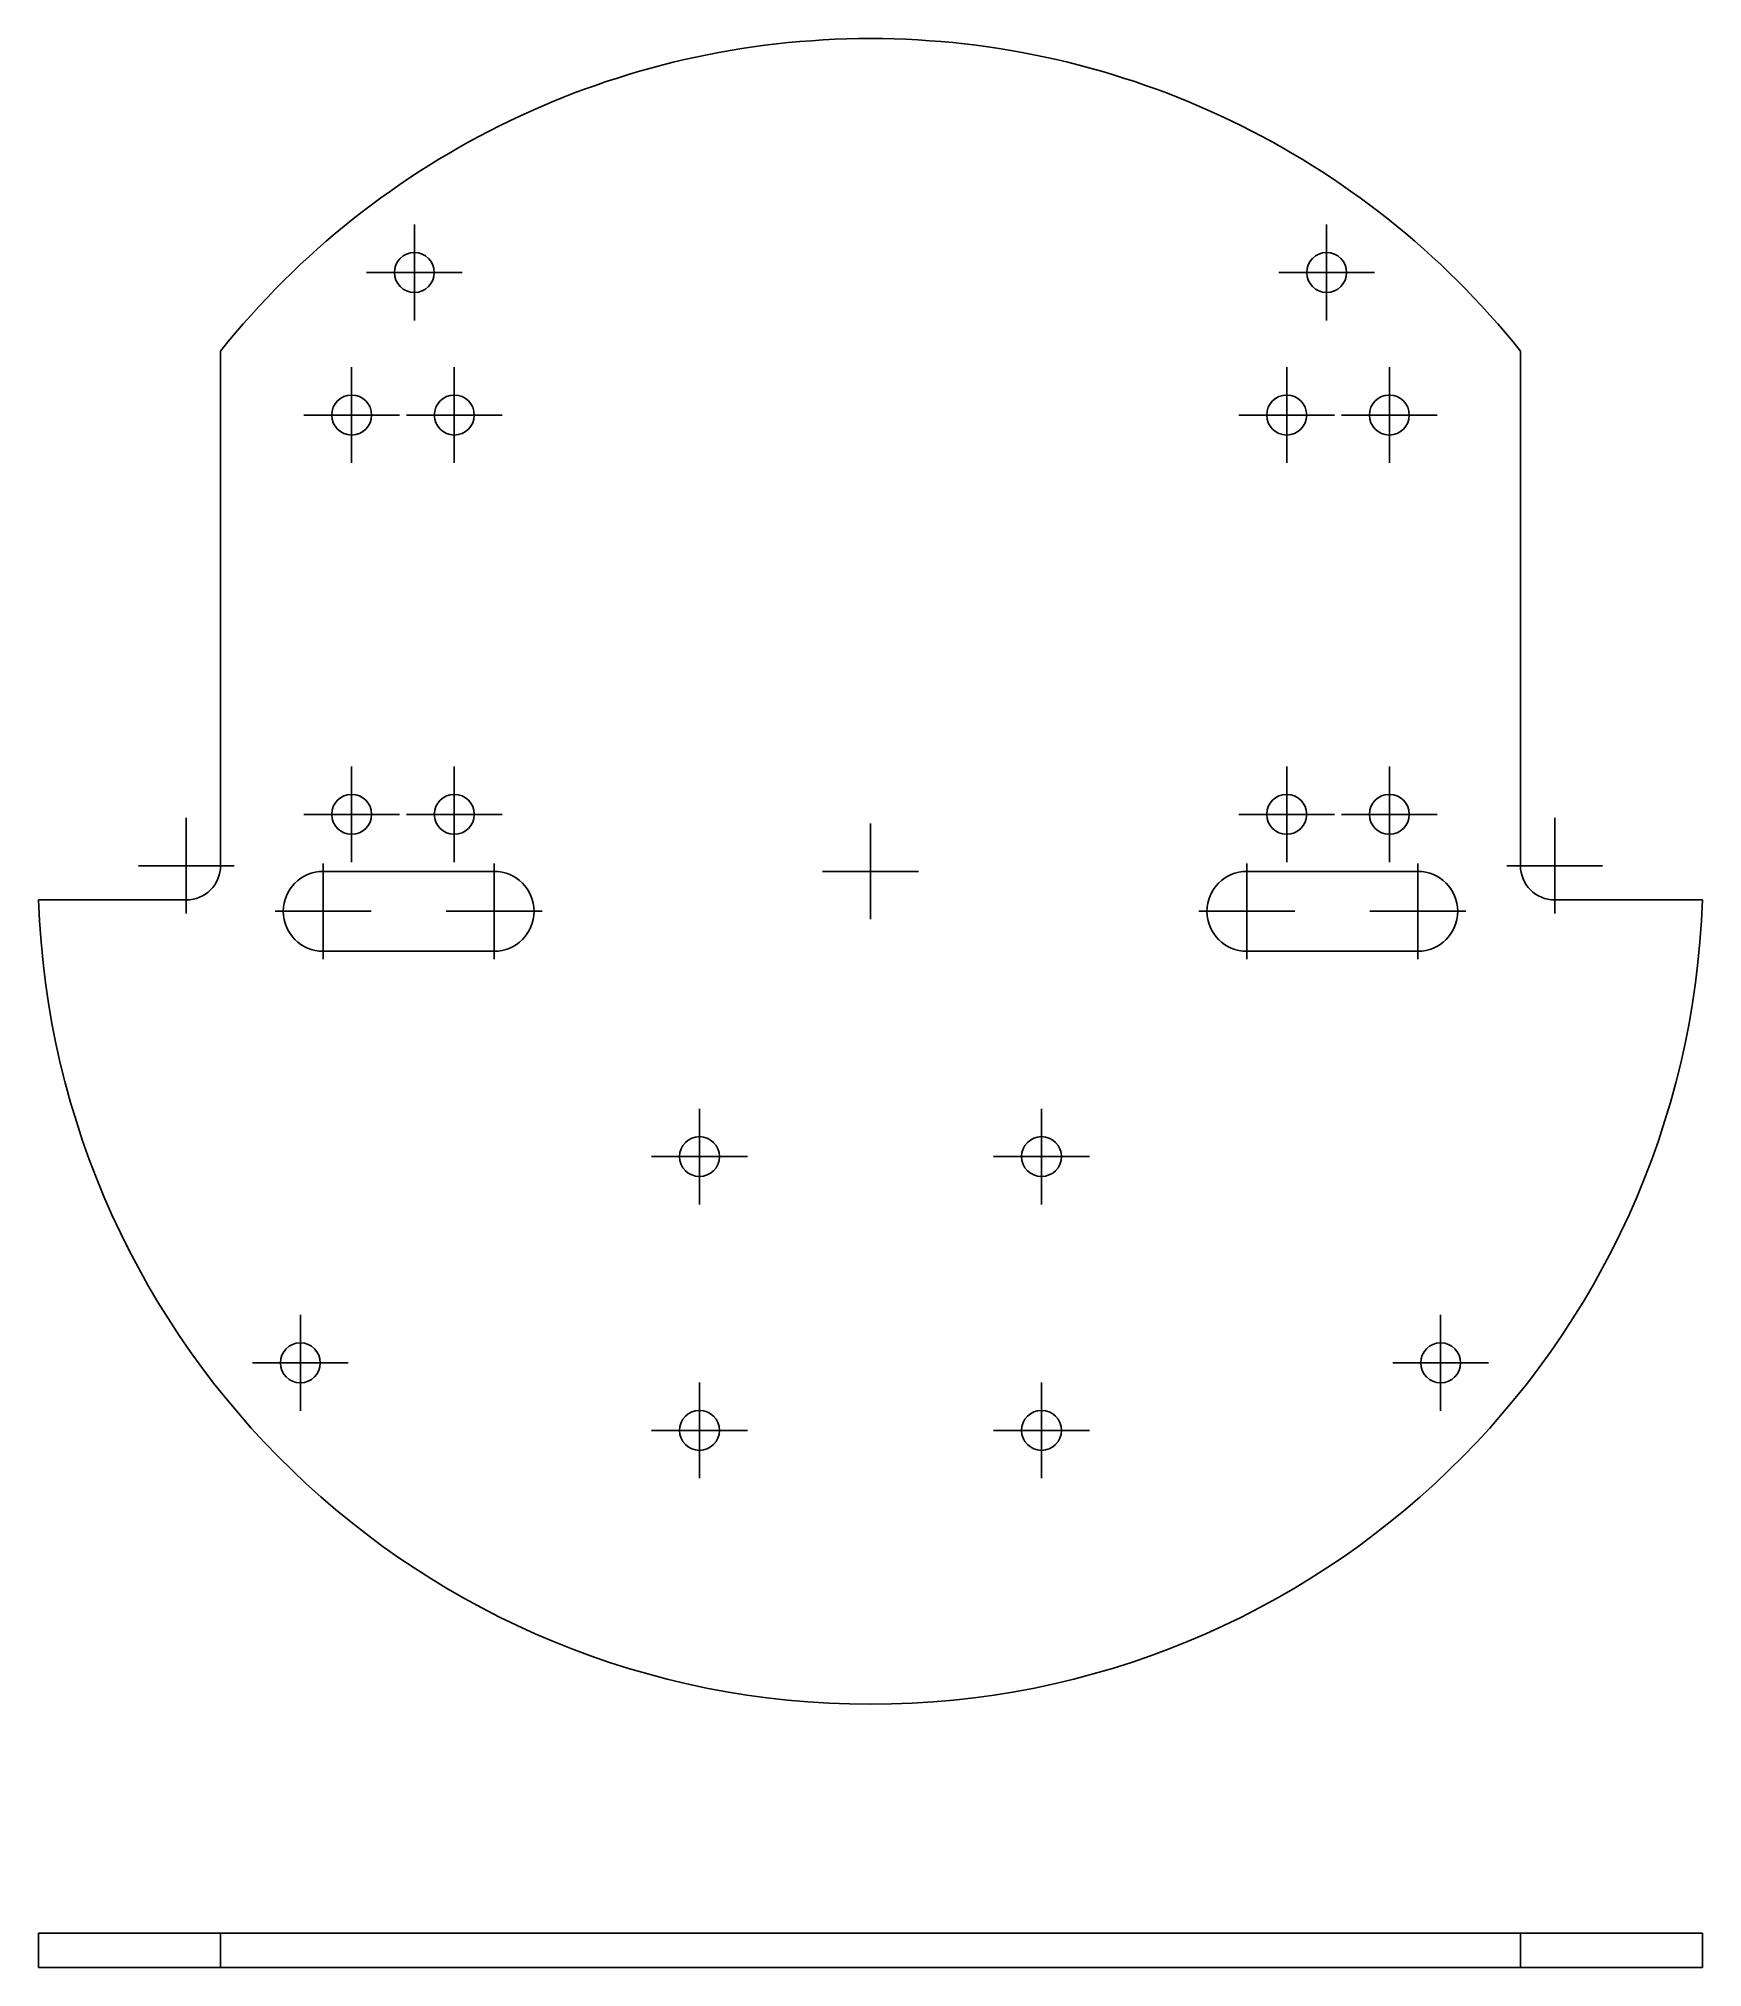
# Model space of a CAD drawing. Extents: x 206 to 620, y -285 to 195.
import ezdxf

# ---------------------------------------------------------------- set-up
doc = ezdxf.new("R2010")
doc.units = 0
doc.layers.get('0').update_dxf_attribs({"linetype": 'CONTINUOUS'})

msp = doc.modelspace()

# ---------------------------------------------------------------- linework, layer by layer
at = {"color": 7}
for points in [[(299.511496, 124.735404), (299.511496, 148.546428)], [(526.28315, 124.735404), (526.28315, 148.546428)], [(311.417008, 136.640916), (287.605984, 136.640916)], [(538.188661, 136.640916), (514.377638, 136.640916)], [(251.32252, 117.108223), (251.32252, -10.754139), (251.32252, -10.754139)], [(251.32252, -10.754139), (251.32252, 117.108223)], [(574.472126, -10.754139), (574.472126, 117.108223)], [(574.472126, -10.754139), (574.472126, 117.108223)], [(283.920945, 89.308853), (283.920945, 113.119877)], [(309.432756, 89.308853), (309.432756, 113.119877)], [(516.36189, 89.308853), (516.36189, 113.119877)], [(541.873701, 89.308853), (541.873701, 113.119877)], [(295.826457, 101.214365), (272.015433, 101.214365)], [(321.338268, 101.214365), (297.527244, 101.214365)], [(528.267402, 101.214365), (504.456378, 101.214365)], [(553.779213, 101.214365), (529.968189, 101.214365)], [(283.920945, -9.903745), (283.920945, 13.907278)], [(309.432756, -9.903745), (309.432756, 13.907278)], [(516.36189, -9.903745), (516.36189, 13.907278)], [(541.873701, -9.903745), (541.873701, 13.907278)], [(242.819433, -22.659651), (242.819433, 1.151373)], [(295.826457, 2.001767), (272.015433, 2.001767)], [(321.338268, 2.001767), (297.527244, 2.001767)], [(528.267402, 2.001767), (504.456378, 2.001767)], [(553.779213, 2.001767), (529.968189, 2.001767)], [(582.976063, -22.659651), (582.976063, 1.151373)], [(412.897323, -24.076974), (412.897323, -0.26595)], [(254.724945, -10.754139), (230.913921, -10.754139)], [(276.834331, -12.171462), (319.354016, -12.171462)], [(276.834331, -12.171462), (319.354016, -12.171462)], [(276.835181, -33.998233), (276.835181, -10.18721)], [(319.354016, -33.998233), (319.354016, -10.18721)], [(424.802835, -12.171462), (400.991811, -12.171462)], [(506.44063, -33.998233), (506.44063, -10.18721)], [(506.44063, -12.171462), (548.960315, -12.171462)], [(506.44063, -12.171462), (548.960315, -12.171462)], [(548.960315, -33.998233), (548.960315, -10.18721)], [(594.881575, -10.754139), (571.070551, -10.754139)], [(242.818583, -19.258076), (206.089512, -19.258076)], [(206.089512, -19.258076), (242.818583, -19.258076)], [(288.740693, -22.092722), (264.929669, -22.092722)], [(331.259528, -22.092722), (307.448504, -22.092722)], [(518.346142, -22.092722), (494.535118, -22.092722)], [(560.865827, -22.092722), (537.054803, -22.092722)], [(619.705134, -19.258076), (582.976063, -19.258076)], [(619.705134, -19.258076), (582.976063, -19.258076)], [(319.354016, -32.013982), (276.834331, -32.013982)], [(276.834331, -32.013982), (319.354016, -32.013982)], [(548.960315, -32.013982), (506.44063, -32.013982)], [(506.44063, -32.013982), (548.960315, -32.013982)], [(370.377638, -94.943399), (370.377638, -71.132375)], [(455.417008, -94.943399), (455.417008, -71.132375)], [(382.28315, -83.037887), (358.472126, -83.037887)], [(467.32252, -83.037887), (443.511496, -83.037887)], [(271.16589, -146.196627), (271.16589, -122.385604)], [(554.629606, -146.196627), (554.629606, -122.385604)], [(283.071402, -134.291115), (259.260378, -134.291115)], [(566.535118, -134.291115), (542.724094, -134.291115)], [(370.377638, -162.974895), (370.377638, -139.163871)], [(455.417008, -162.974895), (455.417008, -139.163871)], [(382.28315, -151.069383), (358.472126, -151.069383)], [(467.32252, -151.069383), (443.511496, -151.069383)], [(242.818583, -284.507493), (206.089512, -284.507493), (206.089512, -276.003556), (242.818583, -276.003556)], [(242.818583, -284.507493), (206.089512, -284.507493), (206.089512, -276.003556), (242.818583, -276.003556)], [(206.089512, -276.003556), (206.089512, -284.507493)], [(206.089512, -276.003556), (242.818583, -276.003556)], [(619.705134, -276.003556), (619.705134, -284.507493), (582.976063, -284.507493), (582.023906, -284.507493), (581.083654, -284.507493), (580.167496, -284.507493), (579.286205, -284.507493), (578.451685, -284.507493), (577.673858, -284.507493), (576.962929, -284.507493), (576.327402, -284.507493), (575.775496, -284.507493), (575.314299, -284.507493), (574.94948, -284.507493), (574.685291, -284.507493), (574.525701, -284.507493), (574.472126, -284.507493), (574.472126, -284.507493), (556.648157, -284.507493), (536.472, -284.507493), (514.274457, -284.507493), (490.418079, -284.507493), (465.293197, -284.507493), (439.311402, -284.507493), (412.897323, -284.507493), (386.483244, -284.507493), (360.501449, -284.507493), (335.376567, -284.507493), (311.520189, -284.507493), (289.322646, -284.507493), (269.146488, -284.507493), (251.32252, -284.507493)], [(251.32252, -276.003556), (251.32252, -276.003556), (269.146488, -276.003556), (289.322646, -276.003556), (311.520189, -276.003556), (335.376567, -276.003556), (360.501449, -276.003556), (386.483244, -276.003556), (412.897323, -276.003556), (439.311402, -276.003556), (465.293197, -276.003556), (490.418079, -276.003556), (514.274457, -276.003556), (536.472, -276.003556), (556.648157, -276.003556), (574.472126, -276.003556), (574.472126, -276.003556)], [(251.32252, -276.003556), (251.32252, -284.507493)], [(251.32252, -276.003556), (269.146488, -276.003556), (289.322646, -276.003556), (311.520189, -276.003556), (335.376567, -276.003556), (360.501449, -276.003556), (386.483244, -276.003556), (412.897323, -276.003556), (439.311402, -276.003556), (465.293197, -276.003556), (490.418079, -276.003556), (514.274457, -276.003556), (536.472, -276.003556), (556.648157, -276.003556), (574.472126, -276.003556)], [(251.32252, -276.003556), (251.32252, -284.507493)], [(619.705134, -276.003556), (619.705134, -284.507493), (582.976063, -284.507493), (582.023906, -284.507493), (581.083654, -284.507493), (580.167496, -284.507493), (579.286205, -284.507493), (578.451685, -284.507493), (577.673858, -284.507493), (576.962929, -284.507493), (576.327402, -284.507493), (575.775496, -284.507493), (575.314299, -284.507493), (574.94948, -284.507493), (574.685291, -284.507493), (574.525701, -284.507493), (574.472126, -284.507493), (574.472126, -284.507493), (574.472126, -276.003556), (574.472126, -276.003556)], [(574.472126, -276.003556), (574.472126, -284.507493)], [(582.976063, -276.003556), (619.705134, -276.003556)], [(582.976063, -276.003556), (619.705134, -276.003556)], [(619.705134, -276.003556), (582.976063, -276.003556)], [(619.705134, -276.003556), (619.705134, -284.507493)], [(206.089512, -284.507493), (242.818583, -284.507493)], [(251.32252, -284.507493), (269.146488, -284.507493), (289.322646, -284.507493), (311.520189, -284.507493), (335.376567, -284.507493), (360.501449, -284.507493), (386.483244, -284.507493), (412.897323, -284.507493), (439.311402, -284.507493), (465.293197, -284.507493), (490.418079, -284.507493), (514.274457, -284.507493), (536.472, -284.507493), (556.648157, -284.507493), (574.472126, -284.507493)], [(582.976063, -284.507493), (582.023906, -284.507493), (581.083654, -284.507493), (580.167496, -284.507493), (579.286205, -284.507493), (578.451685, -284.507493), (577.673858, -284.507493), (576.962929, -284.507493), (576.327402, -284.507493), (575.775496, -284.507493), (575.314299, -284.507493), (574.94948, -284.507493), (574.685291, -284.507493), (574.525701, -284.507493), (574.472126, -284.507493)], [(619.705134, -284.507493), (582.976063, -284.507493)]]:
    msp.add_lwpolyline(points, dxfattribs=at)
msp.add_lwpolyline([(251.32252, -276.003556), (269.146488, -276.003556), (289.322646, -276.003556), (311.520189, -276.003556), (335.376567, -276.003556), (360.501449, -276.003556), (386.483244, -276.003556), (412.897323, -276.003556), (439.311402, -276.003556), (465.293197, -276.003556), (490.418079, -276.003556), (514.274457, -276.003556), (536.472, -276.003556), (556.648157, -276.003556), (574.472126, -276.003556), (574.472126, -276.003556), (574.472126, -284.507493), (556.648157, -284.507493), (536.472, -284.507493), (514.274457, -284.507493), (490.418079, -284.507493), (465.293197, -284.507493), (439.311402, -284.507493), (412.897323, -284.507493), (386.483244, -284.507493), (360.501449, -284.507493), (335.376567, -284.507493), (311.520189, -284.507493), (289.322646, -284.507493), (269.146488, -284.507493), (251.32252, -284.507493)], close=True, dxfattribs=at)
for points in [[(412.897323, 194.757672), (350.041039, 194.757672), (290.592283, 166.187845), (251.32252, 117.108223)], [(251.32252, 117.108223), (290.592283, 166.187845), (350.041039, 194.757672), (412.897323, 194.757672)], [(574.472126, 117.108223), (535.202362, 166.187845), (475.753606, 194.757672), (412.897323, 194.757672)], [(412.897323, 194.757672), (475.753606, 194.757672), (535.202362, 166.187845), (574.472126, 117.108223)], [(294.550866, 136.640633), (294.550866, 139.380318), (296.771811, 141.601263), (299.511496, 141.601263)], [(294.550866, 136.640633), (294.550866, 139.380318), (296.771811, 141.601263), (299.511496, 141.601263)], [(299.511496, 141.601263), (302.251181, 141.601263), (304.472126, 139.380318), (304.472126, 136.640633)], [(299.511496, 141.601263), (302.251181, 141.601263), (304.472126, 139.380318), (304.472126, 136.640633)], [(521.32252, 136.640633), (521.32252, 139.380318), (523.543465, 141.601263), (526.28315, 141.601263)], [(521.32252, 136.640633), (521.32252, 139.380318), (523.543465, 141.601263), (526.28315, 141.601263)], [(526.28315, 141.601263), (529.022835, 141.601263), (531.24378, 139.380318), (531.24378, 136.640633)], [(526.28315, 141.601263), (529.022835, 141.601263), (531.24378, 139.380318), (531.24378, 136.640633)], [(299.511496, 131.680003), (296.771811, 131.680003), (294.550866, 133.900948), (294.550866, 136.640633)], [(299.511496, 131.680003), (296.771811, 131.680003), (294.550866, 133.900948), (294.550866, 136.640633)], [(304.472126, 136.640633), (304.472126, 133.900948), (302.251181, 131.680003), (299.511496, 131.680003)], [(304.472126, 136.640633), (304.472126, 133.900948), (302.251181, 131.680003), (299.511496, 131.680003)], [(526.28315, 131.680003), (523.543465, 131.680003), (521.32252, 133.900948), (521.32252, 136.640633)], [(526.28315, 131.680003), (523.543465, 131.680003), (521.32252, 133.900948), (521.32252, 136.640633)], [(531.24378, 136.640633), (531.24378, 133.900948), (529.022835, 131.680003), (526.28315, 131.680003)], [(531.24378, 136.640633), (531.24378, 133.900948), (529.022835, 131.680003), (526.28315, 131.680003)], [(278.960315, 101.214365), (278.960315, 103.95405), (281.18126, 106.174995), (283.920945, 106.174995)], [(278.960315, 101.214365), (278.960315, 103.95405), (281.18126, 106.174995), (283.920945, 106.174995)], [(283.920945, 106.174995), (286.66063, 106.174995), (288.881575, 103.95405), (288.881575, 101.214365)], [(283.920945, 106.174995), (286.66063, 106.174995), (288.881575, 103.95405), (288.881575, 101.214365)], [(304.472126, 101.214365), (304.472126, 103.95405), (306.693071, 106.174995), (309.432756, 106.174995)], [(304.472126, 101.214365), (304.472126, 103.95405), (306.693071, 106.174995), (309.432756, 106.174995)], [(309.432756, 106.174995), (312.172441, 106.174995), (314.393386, 103.95405), (314.393386, 101.214365)], [(309.432756, 106.174995), (312.172441, 106.174995), (314.393386, 103.95405), (314.393386, 101.214365)], [(511.40126, 101.214365), (511.40126, 103.95405), (513.622205, 106.174995), (516.36189, 106.174995)], [(511.40126, 101.214365), (511.40126, 103.95405), (513.622205, 106.174995), (516.36189, 106.174995)], [(516.36189, 106.174995), (519.101575, 106.174995), (521.32252, 103.95405), (521.32252, 101.214365)], [(516.36189, 106.174995), (519.101575, 106.174995), (521.32252, 103.95405), (521.32252, 101.214365)], [(536.913071, 101.214365), (536.913071, 103.95405), (539.134016, 106.174995), (541.873701, 106.174995)], [(536.913071, 101.214365), (536.913071, 103.95405), (539.134016, 106.174995), (541.873701, 106.174995)], [(541.873701, 106.174995), (544.613386, 106.174995), (546.834331, 103.95405), (546.834331, 101.214365)], [(541.873701, 106.174995), (544.613386, 106.174995), (546.834331, 103.95405), (546.834331, 101.214365)], [(283.920945, 96.253735), (281.18126, 96.253735), (278.960315, 98.47468), (278.960315, 101.214365)], [(283.920945, 96.253735), (281.18126, 96.253735), (278.960315, 98.47468), (278.960315, 101.214365)], [(288.881575, 101.214365), (288.881575, 98.47468), (286.66063, 96.253735), (283.920945, 96.253735)], [(288.881575, 101.214365), (288.881575, 98.47468), (286.66063, 96.253735), (283.920945, 96.253735)], [(309.432756, 96.253735), (306.693071, 96.253735), (304.472126, 98.47468), (304.472126, 101.214365)], [(309.432756, 96.253735), (306.693071, 96.253735), (304.472126, 98.47468), (304.472126, 101.214365)], [(314.393386, 101.214365), (314.393386, 98.47468), (312.172441, 96.253735), (309.432756, 96.253735)], [(314.393386, 101.214365), (314.393386, 98.47468), (312.172441, 96.253735), (309.432756, 96.253735)], [(516.36189, 96.253735), (513.622205, 96.253735), (511.40126, 98.47468), (511.40126, 101.214365)], [(516.36189, 96.253735), (513.622205, 96.253735), (511.40126, 98.47468), (511.40126, 101.214365)], [(521.32252, 101.214365), (521.32252, 98.47468), (519.101575, 96.253735), (516.36189, 96.253735)], [(521.32252, 101.214365), (521.32252, 98.47468), (519.101575, 96.253735), (516.36189, 96.253735)], [(541.873701, 96.253735), (539.134016, 96.253735), (536.913071, 98.47468), (536.913071, 101.214365)], [(541.873701, 96.253735), (539.134016, 96.253735), (536.913071, 98.47468), (536.913071, 101.214365)], [(546.834331, 101.214365), (546.834331, 98.47468), (544.613386, 96.253735), (541.873701, 96.253735)], [(546.834331, 101.214365), (546.834331, 98.47468), (544.613386, 96.253735), (541.873701, 96.253735)], [(278.960315, 2.001767), (278.960315, 4.741452), (281.18126, 6.962396), (283.920945, 6.962396)], [(278.960315, 2.001767), (278.960315, 4.741452), (281.18126, 6.962396), (283.920945, 6.962396)], [(283.920945, 6.962396), (286.66063, 6.962396), (288.881575, 4.741452), (288.881575, 2.001767)], [(283.920945, 6.962396), (286.66063, 6.962396), (288.881575, 4.741452), (288.881575, 2.001767)], [(304.472126, 2.001767), (304.472126, 4.741452), (306.693071, 6.962396), (309.432756, 6.962396)], [(304.472126, 2.001767), (304.472126, 4.741452), (306.693071, 6.962396), (309.432756, 6.962396)], [(309.432756, 6.962396), (312.172441, 6.962396), (314.393386, 4.741452), (314.393386, 2.001767)], [(309.432756, 6.962396), (312.172441, 6.962396), (314.393386, 4.741452), (314.393386, 2.001767)], [(511.40126, 2.001767), (511.40126, 4.741452), (513.622205, 6.962396), (516.36189, 6.962396)], [(511.40126, 2.001767), (511.40126, 4.741452), (513.622205, 6.962396), (516.36189, 6.962396)], [(516.36189, 6.962396), (519.101575, 6.962396), (521.32252, 4.741452), (521.32252, 2.001767)], [(516.36189, 6.962396), (519.101575, 6.962396), (521.32252, 4.741452), (521.32252, 2.001767)], [(536.913071, 2.001767), (536.913071, 4.741452), (539.134016, 6.962396), (541.873701, 6.962396)], [(536.913071, 2.001767), (536.913071, 4.741452), (539.134016, 6.962396), (541.873701, 6.962396)], [(541.873701, 6.962396), (544.613386, 6.962396), (546.834331, 4.741452), (546.834331, 2.001767)], [(541.873701, 6.962396), (544.613386, 6.962396), (546.834331, 4.741452), (546.834331, 2.001767)], [(283.920945, -2.958863), (281.18126, -2.958863), (278.960315, -0.737919), (278.960315, 2.001767)], [(283.920945, -2.958863), (281.18126, -2.958863), (278.960315, -0.737919), (278.960315, 2.001767)], [(288.881575, 2.001767), (288.881575, -0.737919), (286.66063, -2.958863), (283.920945, -2.958863)], [(288.881575, 2.001767), (288.881575, -0.737919), (286.66063, -2.958863), (283.920945, -2.958863)], [(309.432756, -2.958863), (306.693071, -2.958863), (304.472126, -0.737919), (304.472126, 2.001767)], [(309.432756, -2.958863), (306.693071, -2.958863), (304.472126, -0.737919), (304.472126, 2.001767)], [(314.393386, 2.001767), (314.393386, -0.737919), (312.172441, -2.958863), (309.432756, -2.958863)], [(314.393386, 2.001767), (314.393386, -0.737919), (312.172441, -2.958863), (309.432756, -2.958863)], [(516.36189, -2.958863), (513.622205, -2.958863), (511.40126, -0.737919), (511.40126, 2.001767)], [(516.36189, -2.958863), (513.622205, -2.958863), (511.40126, -0.737919), (511.40126, 2.001767)], [(521.32252, 2.001767), (521.32252, -0.737919), (519.101575, -2.958863), (516.36189, -2.958863)], [(521.32252, 2.001767), (521.32252, -0.737919), (519.101575, -2.958863), (516.36189, -2.958863)], [(541.873701, -2.958863), (539.134016, -2.958863), (536.913071, -0.737919), (536.913071, 2.001767)], [(541.873701, -2.958863), (539.134016, -2.958863), (536.913071, -0.737919), (536.913071, 2.001767)], [(546.834331, 2.001767), (546.834331, -0.737919), (544.613386, -2.958863), (541.873701, -2.958863)], [(546.834331, 2.001767), (546.834331, -0.737919), (544.613386, -2.958863), (541.873701, -2.958863)], [(251.32252, -10.754139), (251.32252, -15.450722), (247.515307, -19.258076), (242.818583, -19.258076)], [(251.32252, -10.754139), (251.32252, -15.450722), (247.515307, -19.258076), (242.818583, -19.258076)], [(266.913071, -22.092722), (266.913071, -16.613352), (271.354961, -12.171462), (276.834331, -12.171462)], [(266.913071, -22.092722), (266.913071, -16.613352), (271.354961, -12.171462), (276.834331, -12.171462)], [(319.354016, -12.171462), (324.833386, -12.171462), (329.275276, -16.613352), (329.275276, -22.092722)], [(319.354016, -12.171462), (324.833386, -12.171462), (329.275276, -16.613352), (329.275276, -22.092722)], [(496.51937, -22.092722), (496.51937, -16.613352), (500.96126, -12.171462), (506.44063, -12.171462)], [(496.51937, -22.092722), (496.51937, -16.613352), (500.96126, -12.171462), (506.44063, -12.171462)], [(548.960315, -12.171462), (554.439685, -12.171462), (558.881575, -16.613352), (558.881575, -22.092722)], [(548.960315, -12.171462), (554.439685, -12.171462), (558.881575, -16.613352), (558.881575, -22.092722)], [(582.976063, -19.258076), (578.279339, -19.258076), (574.472126, -15.450722), (574.472126, -10.754139)], [(582.976063, -19.258076), (578.279339, -19.258076), (574.472126, -15.450722), (574.472126, -10.754139)], [(206.089512, -19.258076), (209.908913, -130.718045), (301.371874, -219.100596), (412.897323, -219.100596)], [(412.897323, -219.100596), (301.371874, -219.100596), (209.908913, -130.718045), (206.089512, -19.258076)], [(276.834331, -32.013982), (271.354961, -32.013982), (266.913071, -27.572092), (266.913071, -22.092722)], [(276.834331, -32.013982), (271.354961, -32.013982), (266.913071, -27.572092), (266.913071, -22.092722)], [(329.275276, -22.092722), (329.275276, -27.572092), (324.833386, -32.013982), (319.354016, -32.013982)], [(329.275276, -22.092722), (329.275276, -27.572092), (324.833386, -32.013982), (319.354016, -32.013982)], [(412.897323, -219.100596), (524.422772, -219.100596), (615.885732, -130.718045), (619.705134, -19.258076)], [(619.705134, -19.258076), (615.885732, -130.718045), (524.422772, -219.100596), (412.897323, -219.100596)], [(506.44063, -32.013982), (500.96126, -32.013982), (496.51937, -27.572092), (496.51937, -22.092722)], [(506.44063, -32.013982), (500.96126, -32.013982), (496.51937, -27.572092), (496.51937, -22.092722)], [(558.881575, -22.092722), (558.881575, -27.572092), (554.439685, -32.013982), (548.960315, -32.013982)], [(558.881575, -22.092722), (558.881575, -27.572092), (554.439685, -32.013982), (548.960315, -32.013982)], [(365.417008, -83.037604), (365.417008, -80.297919), (367.637953, -78.076974), (370.377638, -78.076974)], [(365.417008, -83.037604), (365.417008, -80.297919), (367.637953, -78.076974), (370.377638, -78.076974)], [(370.377638, -78.076974), (373.117323, -78.076974), (375.338268, -80.297919), (375.338268, -83.037604)], [(370.377638, -78.076974), (373.117323, -78.076974), (375.338268, -80.297919), (375.338268, -83.037604)], [(450.456378, -83.037604), (450.456378, -80.297919), (452.677323, -78.076974), (455.417008, -78.076974)], [(450.456378, -83.037604), (450.456378, -80.297919), (452.677323, -78.076974), (455.417008, -78.076974)], [(455.417008, -78.076974), (458.156693, -78.076974), (460.377638, -80.297919), (460.377638, -83.037604)], [(455.417008, -78.076974), (458.156693, -78.076974), (460.377638, -80.297919), (460.377638, -83.037604)], [(370.377638, -87.998233), (367.637953, -87.998233), (365.417008, -85.777289), (365.417008, -83.037604)], [(370.377638, -87.998233), (367.637953, -87.998233), (365.417008, -85.777289), (365.417008, -83.037604)], [(375.338268, -83.037604), (375.338268, -85.777289), (373.117323, -87.998233), (370.377638, -87.998233)], [(375.338268, -83.037604), (375.338268, -85.777289), (373.117323, -87.998233), (370.377638, -87.998233)], [(455.417008, -87.998233), (452.677323, -87.998233), (450.456378, -85.777289), (450.456378, -83.037604)], [(455.417008, -87.998233), (452.677323, -87.998233), (450.456378, -85.777289), (450.456378, -83.037604)], [(460.377638, -83.037604), (460.377638, -85.777289), (458.156693, -87.998233), (455.417008, -87.998233)], [(460.377638, -83.037604), (460.377638, -85.777289), (458.156693, -87.998233), (455.417008, -87.998233)], [(266.204409, -134.291682), (266.204409, -131.551997), (268.425354, -129.331052), (271.165039, -129.331052)], [(266.204409, -134.291682), (266.204409, -131.551997), (268.425354, -129.331052), (271.165039, -129.331052)], [(271.165039, -129.331052), (273.904724, -129.331052), (276.125669, -131.551997), (276.125669, -134.291682)], [(271.165039, -129.331052), (273.904724, -129.331052), (276.125669, -131.551997), (276.125669, -134.291682)], [(549.668976, -134.291682), (549.668976, -131.551997), (551.889921, -129.331052), (554.629606, -129.331052)], [(549.668976, -134.291682), (549.668976, -131.551997), (551.889921, -129.331052), (554.629606, -129.331052)], [(554.629606, -129.331052), (557.369291, -129.331052), (559.590236, -131.551997), (559.590236, -134.291682)], [(554.629606, -129.331052), (557.369291, -129.331052), (559.590236, -131.551997), (559.590236, -134.291682)], [(271.165039, -139.252312), (268.425354, -139.252312), (266.204409, -137.031367), (266.204409, -134.291682)], [(271.165039, -139.252312), (268.425354, -139.252312), (266.204409, -137.031367), (266.204409, -134.291682)], [(276.125669, -134.291682), (276.125669, -137.031367), (273.904724, -139.252312), (271.165039, -139.252312)], [(276.125669, -134.291682), (276.125669, -137.031367), (273.904724, -139.252312), (271.165039, -139.252312)], [(554.629606, -139.252312), (551.889921, -139.252312), (549.668976, -137.031367), (549.668976, -134.291682)], [(554.629606, -139.252312), (551.889921, -139.252312), (549.668976, -137.031367), (549.668976, -134.291682)], [(559.590236, -134.291682), (559.590236, -137.031367), (557.369291, -139.252312), (554.629606, -139.252312)], [(559.590236, -134.291682), (559.590236, -137.031367), (557.369291, -139.252312), (554.629606, -139.252312)], [(365.417008, -151.0691), (365.417008, -148.329415), (367.637953, -146.10847), (370.377638, -146.10847)], [(365.417008, -151.0691), (365.417008, -148.329415), (367.637953, -146.10847), (370.377638, -146.10847)], [(370.377638, -146.10847), (373.117323, -146.10847), (375.338268, -148.329415), (375.338268, -151.0691)], [(370.377638, -146.10847), (373.117323, -146.10847), (375.338268, -148.329415), (375.338268, -151.0691)], [(450.456378, -151.0691), (450.456378, -148.329415), (452.677323, -146.10847), (455.417008, -146.10847)], [(450.456378, -151.0691), (450.456378, -148.329415), (452.677323, -146.10847), (455.417008, -146.10847)], [(455.417008, -146.10847), (458.156693, -146.10847), (460.377638, -148.329415), (460.377638, -151.0691)], [(455.417008, -146.10847), (458.156693, -146.10847), (460.377638, -148.329415), (460.377638, -151.0691)], [(370.377638, -156.02973), (367.637953, -156.02973), (365.417008, -153.808785), (365.417008, -151.0691)], [(370.377638, -156.02973), (367.637953, -156.02973), (365.417008, -153.808785), (365.417008, -151.0691)], [(375.338268, -151.0691), (375.338268, -153.808785), (373.117323, -156.02973), (370.377638, -156.02973)], [(375.338268, -151.0691), (375.338268, -153.808785), (373.117323, -156.02973), (370.377638, -156.02973)], [(455.417008, -156.02973), (452.677323, -156.02973), (450.456378, -153.808785), (450.456378, -151.0691)], [(455.417008, -156.02973), (452.677323, -156.02973), (450.456378, -153.808785), (450.456378, -151.0691)], [(460.377638, -151.0691), (460.377638, -153.808785), (458.156693, -156.02973), (455.417008, -156.02973)], [(460.377638, -151.0691), (460.377638, -153.808785), (458.156693, -156.02973), (455.417008, -156.02973)], [(242.818583, -276.003556), (243.455528, -276.003556), (244.086236, -276.003556), (244.710992, -276.003556)], [(242.818583, -276.003556), (243.455528, -276.003556), (244.086236, -276.003556), (244.710992, -276.003556)], [(244.710992, -276.003556), (244.086236, -276.003556), (243.455528, -276.003556), (242.818583, -276.003556)], [(244.710992, -276.003556), (245.016283, -276.003556), (245.321858, -276.003556), (245.62715, -276.003556)], [(244.710992, -276.003556), (245.016283, -276.003556), (245.321858, -276.003556), (245.62715, -276.003556)], [(245.62715, -276.003556), (245.321858, -276.003556), (245.016283, -276.003556), (244.710992, -276.003556)], [(245.62715, -276.003556), (245.920819, -276.003556), (246.214488, -276.003556), (246.508441, -276.003556)], [(245.62715, -276.003556), (245.920819, -276.003556), (246.214488, -276.003556), (246.508441, -276.003556)], [(246.508441, -276.003556), (246.214488, -276.003556), (245.920819, -276.003556), (245.62715, -276.003556)], [(246.508441, -276.003556), (246.78652, -276.003556), (247.064598, -276.003556), (247.342961, -276.003556)], [(246.508441, -276.003556), (246.78652, -276.003556), (247.064598, -276.003556), (247.342961, -276.003556)], [(247.342961, -276.003556), (247.064598, -276.003556), (246.78652, -276.003556), (246.508441, -276.003556)], [(247.342961, -276.003556), (247.602331, -276.003556), (247.861417, -276.003556), (248.120787, -276.003556)], [(247.342961, -276.003556), (247.602331, -276.003556), (247.861417, -276.003556), (248.120787, -276.003556)], [(248.120787, -276.003556), (247.861417, -276.003556), (247.602331, -276.003556), (247.342961, -276.003556)], [(248.120787, -276.003556), (248.357764, -276.003556), (248.59474, -276.003556), (248.831717, -276.003556)], [(248.120787, -276.003556), (248.357764, -276.003556), (248.59474, -276.003556), (248.831717, -276.003556)], [(248.831717, -276.003556), (248.59474, -276.003556), (248.357764, -276.003556), (248.120787, -276.003556)], [(248.831717, -276.003556), (249.043465, -276.003556), (249.255496, -276.003556), (249.467244, -276.003556)], [(248.831717, -276.003556), (249.043465, -276.003556), (249.255496, -276.003556), (249.467244, -276.003556)], [(249.467244, -276.003556), (249.255496, -276.003556), (249.043465, -276.003556), (248.831717, -276.003556)], [(249.467244, -276.003556), (249.651213, -276.003556), (249.835181, -276.003556), (250.01915, -276.003556)], [(249.467244, -276.003556), (249.651213, -276.003556), (249.835181, -276.003556), (250.01915, -276.003556)], [(250.01915, -276.003556), (249.835181, -276.003556), (249.651213, -276.003556), (249.467244, -276.003556)], [(250.01915, -276.003556), (250.172787, -276.003556), (250.326709, -276.003556), (250.480346, -276.003556)], [(250.01915, -276.003556), (250.172787, -276.003556), (250.326709, -276.003556), (250.480346, -276.003556)], [(250.480346, -276.003556), (250.326709, -276.003556), (250.172787, -276.003556), (250.01915, -276.003556)], [(250.480346, -276.003556), (250.601953, -276.003556), (250.723559, -276.003556), (250.845165, -276.003556)], [(250.480346, -276.003556), (250.601953, -276.003556), (250.723559, -276.003556), (250.845165, -276.003556)], [(250.845165, -276.003556), (250.723559, -276.003556), (250.601953, -276.003556), (250.480346, -276.003556)], [(250.845165, -276.003556), (250.933323, -276.003556), (251.021197, -276.003556), (251.109354, -276.003556)], [(250.845165, -276.003556), (250.933323, -276.003556), (251.021197, -276.003556), (251.109354, -276.003556)], [(251.109354, -276.003556), (251.021197, -276.003556), (250.933323, -276.003556), (250.845165, -276.003556)], [(251.109354, -276.003556), (251.162646, -276.003556), (251.215937, -276.003556), (251.268945, -276.003556)], [(251.109354, -276.003556), (251.162646, -276.003556), (251.215937, -276.003556), (251.268945, -276.003556)], [(251.268945, -276.003556), (251.215937, -276.003556), (251.162646, -276.003556), (251.109354, -276.003556)], [(251.268945, -276.003556), (251.286803, -276.003556), (251.304661, -276.003556), (251.32252, -276.003556)], [(251.268945, -276.003556), (251.286803, -276.003556), (251.304661, -276.003556), (251.32252, -276.003556)], [(251.32252, -276.003556), (251.304661, -276.003556), (251.286803, -276.003556), (251.268945, -276.003556)], [(574.472126, -276.003556), (574.489984, -276.003556), (574.507843, -276.003556), (574.525701, -276.003556)], [(574.472126, -276.003556), (574.489984, -276.003556), (574.507843, -276.003556), (574.525701, -276.003556)], [(574.472126, -276.003556), (574.489984, -276.003556), (574.507843, -276.003556), (574.525701, -276.003556)], [(574.525701, -276.003556), (574.578709, -276.003556), (574.632, -276.003556), (574.685291, -276.003556)], [(574.525701, -276.003556), (574.578709, -276.003556), (574.632, -276.003556), (574.685291, -276.003556)], [(574.525701, -276.003556), (574.578709, -276.003556), (574.632, -276.003556), (574.685291, -276.003556)], [(574.685291, -276.003556), (574.773449, -276.003556), (574.861323, -276.003556), (574.94948, -276.003556)], [(574.685291, -276.003556), (574.773449, -276.003556), (574.861323, -276.003556), (574.94948, -276.003556)], [(574.685291, -276.003556), (574.773449, -276.003556), (574.861323, -276.003556), (574.94948, -276.003556)], [(574.94948, -276.003556), (575.071087, -276.003556), (575.192693, -276.003556), (575.314299, -276.003556)], [(574.94948, -276.003556), (575.071087, -276.003556), (575.192693, -276.003556), (575.314299, -276.003556)], [(574.94948, -276.003556), (575.071087, -276.003556), (575.192693, -276.003556), (575.314299, -276.003556)], [(575.314299, -276.003556), (575.467937, -276.003556), (575.621858, -276.003556), (575.775496, -276.003556)], [(575.314299, -276.003556), (575.467937, -276.003556), (575.621858, -276.003556), (575.775496, -276.003556)], [(575.314299, -276.003556), (575.467937, -276.003556), (575.621858, -276.003556), (575.775496, -276.003556)], [(575.775496, -276.003556), (575.959465, -276.003556), (576.143433, -276.003556), (576.327402, -276.003556)], [(575.775496, -276.003556), (575.959465, -276.003556), (576.143433, -276.003556), (576.327402, -276.003556)], [(575.775496, -276.003556), (575.959465, -276.003556), (576.143433, -276.003556), (576.327402, -276.003556)], [(576.327402, -276.003556), (576.53915, -276.003556), (576.751181, -276.003556), (576.962929, -276.003556)], [(576.327402, -276.003556), (576.53915, -276.003556), (576.751181, -276.003556), (576.962929, -276.003556)], [(576.327402, -276.003556), (576.53915, -276.003556), (576.751181, -276.003556), (576.962929, -276.003556)], [(576.962929, -276.003556), (577.199906, -276.003556), (577.436882, -276.003556), (577.673858, -276.003556)], [(576.962929, -276.003556), (577.199906, -276.003556), (577.436882, -276.003556), (577.673858, -276.003556)], [(576.962929, -276.003556), (577.199906, -276.003556), (577.436882, -276.003556), (577.673858, -276.003556)], [(577.673858, -276.003556), (577.933228, -276.003556), (578.192315, -276.003556), (578.451685, -276.003556)], [(577.673858, -276.003556), (577.933228, -276.003556), (578.192315, -276.003556), (578.451685, -276.003556)], [(577.673858, -276.003556), (577.933228, -276.003556), (578.192315, -276.003556), (578.451685, -276.003556)], [(578.451685, -276.003556), (578.730047, -276.003556), (579.008126, -276.003556), (579.286205, -276.003556)], [(578.451685, -276.003556), (578.730047, -276.003556), (579.008126, -276.003556), (579.286205, -276.003556)], [(578.451685, -276.003556), (578.730047, -276.003556), (579.008126, -276.003556), (579.286205, -276.003556)], [(579.286205, -276.003556), (579.580157, -276.003556), (579.873827, -276.003556), (580.167496, -276.003556)], [(579.286205, -276.003556), (579.580157, -276.003556), (579.873827, -276.003556), (580.167496, -276.003556)], [(579.286205, -276.003556), (579.580157, -276.003556), (579.873827, -276.003556), (580.167496, -276.003556)], [(580.167496, -276.003556), (580.472787, -276.003556), (580.778362, -276.003556), (581.083654, -276.003556)], [(580.167496, -276.003556), (580.472787, -276.003556), (580.778362, -276.003556), (581.083654, -276.003556)], [(580.167496, -276.003556), (580.472787, -276.003556), (580.778362, -276.003556), (581.083654, -276.003556)], [(581.083654, -276.003556), (581.708409, -276.003556), (582.339118, -276.003556), (582.976063, -276.003556)], [(581.083654, -276.003556), (581.708409, -276.003556), (582.339118, -276.003556), (582.976063, -276.003556)], [(581.083654, -276.003556), (581.708409, -276.003556), (582.339118, -276.003556), (582.976063, -276.003556)], [(244.710992, -284.507493), (244.086236, -284.507493), (243.455528, -284.507493), (242.818583, -284.507493)], [(244.710992, -284.507493), (244.086236, -284.507493), (243.455528, -284.507493), (242.818583, -284.507493)], [(244.710992, -284.507493), (244.086236, -284.507493), (243.455528, -284.507493), (242.818583, -284.507493)], [(245.62715, -284.507493), (245.321858, -284.507493), (245.016283, -284.507493), (244.710992, -284.507493)], [(245.62715, -284.507493), (245.321858, -284.507493), (245.016283, -284.507493), (244.710992, -284.507493)], [(245.62715, -284.507493), (245.321858, -284.507493), (245.016283, -284.507493), (244.710992, -284.507493)], [(246.508441, -284.507493), (246.214488, -284.507493), (245.920819, -284.507493), (245.62715, -284.507493)], [(246.508441, -284.507493), (246.214488, -284.507493), (245.920819, -284.507493), (245.62715, -284.507493)], [(246.508441, -284.507493), (246.214488, -284.507493), (245.920819, -284.507493), (245.62715, -284.507493)], [(247.342961, -284.507493), (247.064598, -284.507493), (246.78652, -284.507493), (246.508441, -284.507493)], [(247.342961, -284.507493), (247.064598, -284.507493), (246.78652, -284.507493), (246.508441, -284.507493)], [(247.342961, -284.507493), (247.064598, -284.507493), (246.78652, -284.507493), (246.508441, -284.507493)], [(248.120787, -284.507493), (247.861417, -284.507493), (247.602331, -284.507493), (247.342961, -284.507493)], [(248.120787, -284.507493), (247.861417, -284.507493), (247.602331, -284.507493), (247.342961, -284.507493)], [(248.120787, -284.507493), (247.861417, -284.507493), (247.602331, -284.507493), (247.342961, -284.507493)], [(248.831717, -284.507493), (248.59474, -284.507493), (248.357764, -284.507493), (248.120787, -284.507493)], [(248.831717, -284.507493), (248.59474, -284.507493), (248.357764, -284.507493), (248.120787, -284.507493)], [(248.831717, -284.507493), (248.59474, -284.507493), (248.357764, -284.507493), (248.120787, -284.507493)], [(249.467244, -284.507493), (249.255496, -284.507493), (249.043465, -284.507493), (248.831717, -284.507493)], [(249.467244, -284.507493), (249.255496, -284.507493), (249.043465, -284.507493), (248.831717, -284.507493)], [(249.467244, -284.507493), (249.255496, -284.507493), (249.043465, -284.507493), (248.831717, -284.507493)], [(250.01915, -284.507493), (249.835181, -284.507493), (249.651213, -284.507493), (249.467244, -284.507493)], [(250.01915, -284.507493), (249.835181, -284.507493), (249.651213, -284.507493), (249.467244, -284.507493)], [(250.01915, -284.507493), (249.835181, -284.507493), (249.651213, -284.507493), (249.467244, -284.507493)], [(250.480346, -284.507493), (250.326709, -284.507493), (250.172787, -284.507493), (250.01915, -284.507493)], [(250.480346, -284.507493), (250.326709, -284.507493), (250.172787, -284.507493), (250.01915, -284.507493)], [(250.480346, -284.507493), (250.326709, -284.507493), (250.172787, -284.507493), (250.01915, -284.507493)], [(250.845165, -284.507493), (250.723559, -284.507493), (250.601953, -284.507493), (250.480346, -284.507493)], [(250.845165, -284.507493), (250.723559, -284.507493), (250.601953, -284.507493), (250.480346, -284.507493)], [(250.845165, -284.507493), (250.723559, -284.507493), (250.601953, -284.507493), (250.480346, -284.507493)], [(251.109354, -284.507493), (251.021197, -284.507493), (250.933323, -284.507493), (250.845165, -284.507493)], [(251.109354, -284.507493), (251.021197, -284.507493), (250.933323, -284.507493), (250.845165, -284.507493)], [(251.109354, -284.507493), (251.021197, -284.507493), (250.933323, -284.507493), (250.845165, -284.507493)], [(251.268945, -284.507493), (251.215937, -284.507493), (251.162646, -284.507493), (251.109354, -284.507493)], [(251.268945, -284.507493), (251.215937, -284.507493), (251.162646, -284.507493), (251.109354, -284.507493)], [(251.268945, -284.507493), (251.215937, -284.507493), (251.162646, -284.507493), (251.109354, -284.507493)], [(251.32252, -284.507493), (251.304661, -284.507493), (251.286803, -284.507493), (251.268945, -284.507493)], [(251.32252, -284.507493), (251.304661, -284.507493), (251.286803, -284.507493), (251.268945, -284.507493)], [(251.32252, -284.507493), (251.304661, -284.507493), (251.286803, -284.507493), (251.268945, -284.507493)]]:
    msp.add_open_spline(points, degree=3, dxfattribs=at)

doc.saveas('drawing.dxf')
